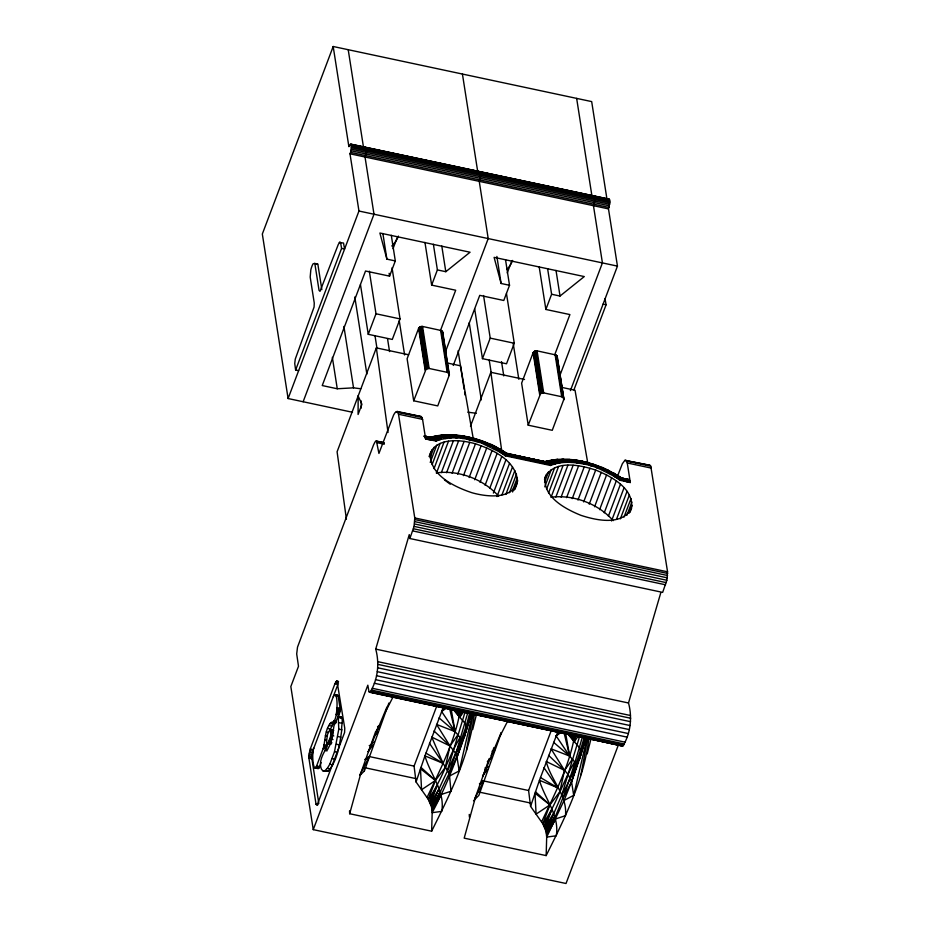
<?xml version="1.0" encoding="UTF-8"?>
<svg xmlns="http://www.w3.org/2000/svg" width="930" height="930" viewBox="0 0 930 930"><rect width="100%" height="100%" fill="white"/><g stroke="black" fill="none" stroke-linecap="round" stroke-linejoin="round"><path stroke-width="1.4" d="M487.111 444.354L487.332 442.971C469.255 435.67 448.644 431.869 429.59 437.519L424.499 436.484M349.529 810.832L349.668 813.727L431.636 831.199L432.171 812.681L431.532 806.996L428.288 799.335L416.059 781.956L414.071 766.111L436.856 705.8M489.261 758.462L475.683 796.533L464.186 838.139L546.154 855.6L546.689 837.093L546.05 831.397L542.806 823.736L530.577 806.368L528.589 790.512L551.374 730.213M352.482 412.269L288.102 398.54L358.957 211.029L349.994 153.799C351.656 151.695 352.272 139.826 348.878 146.649L333.184 46.5L591.678 101.591L606.918 198.869M570.404 390.623L617.45 266.12L608.487 208.89L609.836 202.798L609.278 199.218L350.784 144.127M544.097 461.931C563.162 456.281 583.761 460.083 601.85 467.372C610.719 470.557 638.166 488.145 609.603 471.452M308.737 756.974L310.248 749.022L334.94 683.69L336.974 680.946L344.763 728.225L344.6 732.456L317.049 805.345L316.037 804.241L308.737 756.974L311.736 757.613L318.827 803.485M311.736 757.613L313.247 749.661L337.939 684.329L334.94 683.69M327.686 743.5L330.429 737.165L331.057 731.991L330.359 729.469L327.604 734.072L326.5 741.059L327.209 743.57L330.696 744.14L327.209 743.57M313.817 748.232C311.585 752.056 312.992 774.12 316.595 765.983L323.175 748.569C325.64 739.92 324.547 729.364 331.185 722.447L332.498 722.575C338.136 721.831 338.706 687.131 333.289 696.698M323.012 770.923L325.012 770.621L327.325 768.331L329.79 764.216L334.498 751.742L338.787 729.178L338.218 716.344L333.986 725.691L332.184 737.304L330.057 744.686L327.546 749.592L325.07 750.463C322.001 755.834 318.746 762.972 321.466 769.226L323.012 770.923L328.023 771.261C337.904 760.124 339.683 744.035 341.798 729.817C340.729 725.935 345.251 716.088 338.218 716.344M336.067 714.449L339.078 715.089L340.206 709.125L338.078 695.559L334.823 694.64M618.566 744.465L566.021 883.5L313.247 829.63L367.827 685.189L368.978 691.676L370.105 692.118C377.894 679.551 379.638 663.381 375.72 649.117L409.258 534.611L409.863 538.517L662.648 592.387L666.845 580.274L667.554 571.822L650.779 466.221L649.965 465.325L624.867 460.362L622.356 463.733L617.102 477.218M409.863 538.517L414.059 526.392L414.768 517.952L398.517 414.222L397.18 411.455L394.913 412.815L393.623 414.978L378.928 453.433L376.441 441.041L375.081 441.855L373.535 444.935L297.519 647.117L296.693 653.918L298.495 666.287L290.834 686.561L313.247 829.63M369.466 692.211L622.879 745.988C630.68 733.421 632.412 717.251 628.506 702.987L660.823 592.631M427.068 797.475C440.134 769.47 455.281 741.001 460.234 710.334M541.586 821.888C554.652 793.871 569.799 765.413 574.752 734.746M323.175 748.569L326.186 749.208L327.418 742.803M625.913 460.199L627.262 462.977L630.308 482.472C613.893 478.776 600.838 466.442 583.854 464.093C572.915 461.931 561.115 461.129 550.583 465.477L549.072 463.779L506.292 454.479C496.829 448.923 487.111 441.657 475.8 441.32L474.73 438.821L457.397 436.554L441.831 437.251L440.436 439.506L436.065 441.064L432.38 437.902L424.278 436.065L425.626 438.844C436.065 442.25 446.226 436.937 456.758 437.995C467.104 437.902 476.602 442.68 486.657 443.761C487.599 440.39 511.163 456.305 506.187 453.445C487.471 440.948 464.756 433.415 442.11 435.717M431.636 831.199C450.05 794.173 469.336 755.741 474.358 714.287M546.154 855.6C564.754 818.168 584.319 779.294 589.027 737.304M465.546 436.74L461.338 435.705L463.117 437.181L462.954 438.576L455.014 435.007L445.819 435.554L449.748 435.693M573.682 460.943L576.809 460.583L577.472 462.977C568.532 459.048 558.047 460.722 549.072 463.779L506.176 454.631L503.002 452.422L500.166 452.247L482.228 443.424L480.833 441.552L462.291 436.17M480.833 441.552L480.903 440.529L485.983 442.947M560.337 459.955L568.079 459.536L582.505 461.327L595.479 465.174L607.569 470.196L621.589 478.113L628.971 479.694L630.308 482.472C617.962 480.392 609.499 468.348 596.746 467.837L595.421 464.93L575.856 460.106M466.418 750.324L473.289 713.298M580.936 774.737L587.807 737.699M430.671 452.619C428.474 474.812 454.433 486.925 472.149 492.795C486.704 496.853 512.976 500.108 517.557 480.891C515.546 460.234 492.958 449.597 475.474 443.808C460.222 439.402 434.368 436.856 429.16 456.595M631.482 508.396C634.039 488.343 611.44 476.451 595.688 470.069C580.053 464.954 554.85 459.467 545.189 477.02C542.632 497.073 565.231 508.966 580.983 515.348C596.618 520.463 621.821 525.95 631.482 508.396L629.982 512.372M470.836 715.263L464.244 736.967L466.779 727.644L464.779 722.994L459.804 717.297L461.222 710.485M579.483 758.706L581.297 752.044L579.297 747.406L574.322 741.71L575.74 734.886M442.645 333.475L442.448 331.499L441.343 330.545L422.557 326.453L420.162 326.744L418.605 328.348L407.108 358.759L413.687 400.784L437.739 405.91L449.376 374.825L449.027 373.523L447.179 372.325L429.149 368.478L426.068 369.187L413.687 400.784M557.163 357.876L556.965 355.899L555.861 354.958L537.087 350.866L534.68 351.156L533.123 352.761L521.625 383.16L528.205 425.184L552.257 430.311L563.894 399.226L556.965 355.899M443.145 707.707L424.94 755.892C430.276 774.737 445.145 790.709 441.773 811.367L432.171 812.681C448.958 781.305 461.222 747.801 471.068 713.682L464.244 736.967L471.196 713.554M463.768 738.327C455.863 763.577 441.506 786.094 432.136 810.821L441.262 794.476L450.957 791.267L449.562 776.027L459.176 770.912L472.603 713.136M558.174 730.852L539.458 780.293C544.794 799.137 559.662 815.11 556.291 835.779L546.689 837.093L564.08 800.439L573.694 795.324L587.121 737.537M349.668 813.727L361.166 772.121L375.72 731.364M472.673 729.562L476.52 714.228M587.19 753.963L591.05 738.629M449.562 776.027L448.795 773.249L455.863 753.637L467.906 712.287M573.694 795.324L571.566 781.793L567.998 774.19L564.522 770.377L546.259 761.507C550.839 780.514 567.567 795.08 565.475 815.668L555.78 818.877L546.654 835.221C562.313 803.753 573.02 770.447 582.424 736.688M431.915 808.914L440.506 791.674L431.532 806.996C443.412 775.376 462.047 746.534 469.545 713.298L470.464 716.379L471.173 713.67M470.964 713.101L466.779 727.644M585.481 737.513L571.566 781.793L564.08 800.439M368.396 751.568L386.926 707.021M482.914 775.98L501.084 732.77M470.464 716.379L471.196 713.729M452.492 708.602L459.804 717.297L461.71 710.729M567.928 734.096L574.322 741.71L576.228 735.13M465.023 712.182L447.365 770.342L448.795 773.249M579.541 736.583L561.883 794.755L546.05 831.397L555.024 816.075L546.433 833.315M585.354 739.676L579.181 760.019L585.296 739.338M579.181 760.008L584.982 740.78L584.063 737.699C578.634 757.415 572.078 776.934 561.883 794.755M459.176 770.912L457.049 757.392L470.975 713.926M563.313 797.649L571.566 781.793L585.493 738.339M581.297 752.044L584.982 740.78M359.887 775.469L364.362 770.947L388.891 703.045M416.059 781.956L424.94 755.892L443.064 763.321L447.365 770.342M530.577 806.368L539.458 780.293L557.582 787.733L543.98 767.692M501.386 732.596L478.88 795.348L473.51 800.788M376.627 731.189L378.487 725.819M491.145 755.59L493.935 747.534M571.566 781.793L578.762 761.379L570.381 778.05M333.184 46.5L262.33 234.023L288.102 398.54M295.624 370.024L341.589 248.391L340.52 242.393L339.787 242.044L338.276 244.52L320.013 291.346L319.048 290.358L314.979 264.422L314.689 263.423L313.119 263.783A9.068 2.186 -78 0 0 310.818 269.863L310.19 277.094L314.259 303.029L314.073 307.051L295.275 359.085L294.74 363.514L295.624 370.024L298.635 370.663M303.134 401.748L373.988 214.226L365.025 156.996C365.56 154.252 367.885 149.253 365.409 147.37M393.03 248.636L397.133 237.778M360.712 388.752L353.528 387.845L337.265 388.763L322.233 385.555L365.525 271.014L389.565 276.14L395.308 260.935L391.298 235.313M392.042 267.782L400.051 318.909L392.297 339.438L368.245 334.312L375.999 313.782L369.326 271.176M408.619 354.76L376.348 347.878L337.09 451.771L346.402 519.149M440.413 330.662L455.688 290.23L431.648 285.115L437.391 269.909L433.38 244.276M445.075 352.714L488.204 238.568L479.241 181.338C479.775 178.595 482.1 173.596 479.624 171.713M453.259 365.432L479.741 295.356L503.781 300.483L509.524 285.278L505.513 259.656M429.486 456.432L431.997 449.795M430.032 457.909L434.043 447.295M430.241 462.408L436.763 445.145M432.101 464.64L440.123 443.401M317.642 767.808C319.176 770.586 320.513 763.17 321.117 762.612M507.245 272.978L511.86 260.76M434.031 468.627L444.063 442.075M436.472 473.056L448.504 441.204M506.478 293.543L514.267 343.251L506.513 363.781L482.461 358.654L490.226 338.125L483.553 295.519M441.343 472.649L453.387 440.785M446.574 472.707L458.618 440.855M452.061 473.242L464.105 441.378M470.475 426.254L490.866 372.291L524.532 379.463M457.723 474.23L469.755 442.366M463.442 475.66L475.474 443.808M469.139 477.52L481.17 445.656M474.707 479.752L486.739 447.9M480.054 482.345L492.086 450.492M554.629 355.004L569.904 314.573L545.864 309.458L551.606 294.252L547.596 268.619M485.088 485.239L497.12 453.387M489.726 488.39L501.758 456.537M493.377 493.074L505.92 459.885M496.992 496.562L509.524 463.384M501.991 494.83L512.523 466.965M528.205 425.184L540.586 393.599L543.666 392.89L561.697 396.726L563.545 397.924M505.839 494.458L514.86 470.557M509.477 492.714L516.499 474.126M512.384 490.866L517.394 477.59M512.593 491.97L513.593 489.308M514.046 490.191L517.557 480.891M514.964 489.296L516.964 483.984M559.29 377.057L602.419 262.911L593.456 205.681C594.026 203.635 596.595 195.788 593.375 196.532L598.839 197.695M573.926 389.914L606.093 304.761L605.023 298.763M544.503 479.508L546.514 474.207M544.55 482.321L548.561 471.696M544.759 486.809L551.281 469.557M546.619 489.041L554.64 467.802M548.549 493.028L558.581 466.476M550.99 497.469L563.022 465.605M555.861 497.05L567.904 465.198M561.092 497.12L573.136 465.256M566.579 497.643L578.623 465.791M572.241 498.631L584.273 466.779M577.96 500.073L589.992 468.209M583.656 501.921L595.688 470.069M589.225 504.165L601.257 472.312M594.572 506.757L606.604 474.893M599.606 509.652L611.638 477.788M604.244 512.802L616.276 480.938M608.406 516.15L620.438 484.298M611.51 520.974L624.053 487.785M616.509 519.242L627.041 491.366M620.356 518.859L629.378 494.969M623.995 517.115L631.017 498.538M626.901 515.267L631.912 502.002M629.064 513.267L632.075 505.304M458.013 734.63L450.004 745.976L445.284 767.39L435.414 780.491L428.288 799.335C442.006 780.421 448.086 757.404 460.094 737.478L455.154 731.678L439.065 717.913M572.531 759.043L564.522 770.377L559.802 791.802L549.932 804.903L542.806 823.736C556.524 804.822 562.604 781.816 574.612 761.879L569.672 756.09L553.582 742.314M429.59 437.519L443.18 435.042L450.876 437.96L451.887 436.356L456.758 437.995L457.397 436.554M566.882 460.199L569.532 459.408L571.915 460.966L571.276 462.408L566.405 460.757L565.394 462.361L557.698 459.455L544.375 461.885L506.187 453.445L507.164 454.445M429.358 801.23L437.03 785.745L430.253 803.148L439.088 788.745L430.974 805.066M543.876 825.642L551.548 810.146L544.771 827.561L553.606 813.157L545.492 829.479M457.049 757.392L455.863 753.637L463.71 738.269M429.962 802.497L437.03 785.745M544.48 826.91L551.548 810.146M332.498 722.575L335.498 723.215L333.021 724.098L330.51 728.992L327.5 728.353M385.834 711.055L392.809 697.395M500.352 735.456L507.327 721.796M359.643 775.143L368.78 757.776L365.316 759.868M474.812 798.312L483.298 782.177L479.834 784.281M431.683 807.635L440.506 791.674M546.201 832.048L555.024 816.075M486.657 443.761L488.506 445.982L492.307 446.319L494.528 448.934L497.701 449.167L500.166 452.247L505.781 455.177L549.839 464.57L554.954 463.919L556.349 461.664L559.918 462.873L561.197 461.001M608.36 470.801L608.092 470.185L603.024 470.382L601.175 468.174L601.85 467.372L607.058 470.208M500.166 452.247L505.339 455.828L507.129 453.712L546.119 462.036L549.072 463.779M606.825 470.72L609.045 473.347L612.219 473.568L614.683 476.648L619.857 480.24L621.589 478.113L628.971 479.694L622.926 479.055M446.679 436.589L445.4 438.472L437.832 435.775L428.765 437.739L425.998 436.984M453.968 709.718L459.804 717.297L463.803 711.601M568.486 734.119L574.322 741.71L578.321 736.002M368.001 751.649L373.244 744.872L369.233 745.546M482.519 776.062L487.762 769.273L485.088 769.726M376.452 730.608L380.045 726.074L377.557 726.795M491.865 753.881L494.562 750.487L492.075 751.208M587.69 463.93L588.888 462.884L590.318 465.721L595.351 465.965L601.175 468.174M455.863 753.637L450.004 745.976L436.542 724.4L455.154 731.678L441.611 711.496L444.947 707.718M548.549 755.393L564.522 770.377L551.06 748.813L569.672 756.09L556.128 735.909L559.465 732.131M374.79 735.305L377.766 732.27M487.332 761.74L492.284 756.671M337.113 695.71L337.823 695.28M332.324 730.736L333.358 730.108L330.359 729.469M444.97 435.542L432.38 437.902L424.278 436.065L432.101 437.786L432.95 436.984L435.205 437.391L440.436 439.506M506.292 454.479L548.27 463.117L551.932 462.745L549.258 463.954L505.781 455.177L503.002 452.422L546.619 462.198L547.468 461.385L549.723 461.792L554.954 463.919M432.38 437.902L425.091 436.961L433.752 438.704L435.205 437.391L432.101 437.786M435.321 440.157L437.414 438.344L441.831 437.251M549.839 464.57L551.932 462.745M437.391 269.909L445.807 271.7L470.057 252.228L379.882 233.012L386.892 259.144L395.308 260.935M551.606 294.252L560.023 296.042L584.273 276.57L494.097 257.354L501.107 283.487L509.524 285.278M364.909 759.45L369.257 756.357M479.427 783.851L483.774 780.77M441.611 711.496L445.865 708.509M556.128 735.909L561.441 732.166M492.307 446.319L493.574 445.784L507.199 453.817L545.038 461.606M435.414 780.491L421.569 789.721L420.476 768.785L435.414 780.491L420.953 767.378M549.932 804.903L536.087 814.122L534.994 793.197L549.932 804.903L535.471 791.779M503.002 452.422L506.501 454.212L547.851 462.826L559.476 459.955L570.776 459.908M452.364 435.786L453.561 435.135L458.85 435.717M474.73 438.821L473.789 438.762L479.252 440.471M546.119 462.036L547.468 461.385L544.933 461.861L546.119 462.036L506.92 453.794L504.327 452.236L506.501 454.212L548.27 463.117L549.723 461.792L546.619 462.198M371.64 743.175L374.232 742.082M484.867 768.122L488.75 766.494M439.634 435.833L443.18 435.042M397.18 411.455L421.22 416.582L422.569 419.349L425.626 438.844L434.554 439.367L437.414 438.344L433.752 438.704M497.701 449.167L499.526 448.923L507.199 453.817L506.187 453.445M612.219 473.568L614.044 473.335L621.717 478.229L627.913 479.857L622.949 478.892M435.205 437.391L432.927 438.181L425.091 436.961L434.554 439.367M424.278 436.065L430.416 437.449L432.95 436.984L431.264 437.542L424.429 436.437M545.782 461.954L547.468 461.385M545.724 461.838L548.398 461.024L544.562 461.873L552.35 460.187L556.349 461.664M429.695 437.53L438.193 436.031M437.414 438.344L434.287 439.134L425.091 436.961M429.951 437.588L432.566 436.937L429.846 437.542M545.782 461.664L548.398 461.024M316.13 264.422L317.7 264.074L317.99 265.062L321.838 289.637M547.851 462.826L506.769 453.91L547.038 462.373L549.723 461.792L547.445 462.582L506.769 453.91L504.327 452.236M430.427 437.449L432.95 436.984M421.22 416.582L396.134 411.618M472.417 438.425L466.941 437.077L467.988 436.914L469.336 439.692L474.916 439.704M649.965 465.325L624.867 460.362M341.229 716.984L337.497 716.774M436.321 472.847C459.048 469.976 483.449 479.159 498.689 496.225M552.036 497.073C574.391 494.783 598.234 503.804 613.207 520.637M614.683 476.648L618.845 476.637L621.589 478.113M549.839 460.827L554.152 460.234M609.278 199.218L350.377 144.173M447.214 434.903L448.934 434.787L451.887 436.356M561.732 459.315L563.452 459.188L566.405 460.757M555.722 459.583L557.698 459.455M571.915 460.966L595.351 465.965M578.867 461.303L588.888 462.884M577.635 461.594L589.248 463.233M467.744 412.188L476.369 413.28M621.019 478.613L617.52 476.834L620.601 479.159L629.784 480.589L621.287 478.322L618.845 476.637L621.019 478.613L629.784 480.589L621.17 478.45L618.845 476.637M621.287 478.322L628.971 479.694L620.705 477.846L621.682 478.857M460.176 435.868L464.233 436.589M574.694 460.269L582.505 461.327L583.854 464.093M466.941 437.077L474.37 438.483M351.11 144.51L609.603 199.601M366.35 148.149L372 149.358M410.072 157.472L415.71 158.67M453.782 166.784L459.42 167.981M500.317 176.7L503.13 177.305M549.665 187.221L555.303 188.418M351.354 145.15L609.848 200.241M351.389 146.301L609.882 201.392M351.342 147.707L609.836 202.798M351.168 149.172L609.662 204.263M350.866 150.73L609.359 205.821M350.447 152.357L608.941 207.448M349.994 153.799L608.487 208.89M358.957 211.029L617.45 266.12M339.322 242.521L343.519 243.032L344.6 249.031L341.589 248.391M603.093 304.122L606.093 304.761M314.689 263.423L317.7 264.074M375.999 313.782L400.051 318.909M490.226 338.125L514.267 343.251M446.481 362.828L460.513 365.816L473.254 438.635M560.999 387.229L575.031 390.228L587.772 463.047M397.994 412.339L422.046 417.465M626.727 461.094L650.779 466.221M398.517 414.222L422.569 419.349M627.262 462.977L651.302 468.104M507.21 454.061L542.678 461.629M508.547 454.747L511.326 455.34M425.626 438.844L436.065 441.064M505.339 455.828L550.583 465.477M619.857 480.24L630.308 482.472L620.694 479.043M376.441 441.041L383.474 442.541M375.813 441.134L384.253 442.936M376.929 441.576L383.962 443.075M377.243 442.703L384.276 444.203M414.768 517.952L667.554 571.822M414.885 519.591L667.67 573.473M414.803 521.649L667.589 575.519M414.524 523.962L667.298 577.844M414.059 526.392L666.845 580.274M413.455 528.763L666.229 582.633M412.734 530.914L665.52 584.784M375.72 649.117L628.506 702.987M377.685 661.637L630.459 715.507M377.882 664.38L630.656 718.251M377.743 667.798L630.517 721.68M377.266 671.669L630.052 725.54M376.499 675.715L629.285 729.585M375.488 679.656L628.262 733.538M374.29 683.248L627.076 737.118M372.384 688.316L625.158 742.187M336.532 681.016L338.543 681.434M336.021 681.516L338.032 681.946M335.474 682.434L338.485 683.073M371.605 690.095L624.39 743.977M370.826 691.397L623.612 745.267M368.978 691.676L383.183 694.71M386.02 695.315L395.959 697.43M398.807 698.035L452.771 709.532M455.607 710.148L501.049 719.832M503.897 720.436L509.57 721.645M512.418 722.25L566.382 733.747M569.218 734.351L579.158 736.479M581.994 737.083L622.251 746.092M370.105 692.118L622.879 745.988M334.486 694.687L336.486 695.117M335.079 694.919L338.078 695.559M335.242 695.524L338.253 696.163M337.137 707.614L340.148 708.253M337.206 708.486L340.206 709.125M337.16 709.567L340.159 710.206M337.009 710.787L340.008 711.427M336.765 712.066L339.776 712.706M336.439 713.322L339.45 713.961M337.881 716.391L341.484 717.263M338.648 717.216L341.647 717.855M338.683 717.448L341.682 718.088M333.765 720.529L335.776 720.959M339.055 722.668L342.066 723.308M333.335 721.529L336.334 722.168L335.904 722.866L332.894 722.226M331.185 722.447L334.184 723.098M330.022 723.459L333.021 724.098M328.755 725.47L331.766 726.121M338.787 729.178L341.798 729.817M329.871 729.538L332.882 730.178M330.731 729.876L333.731 730.515M329.325 730.096L331.324 730.515M330.964 730.736L332.975 731.166M331.057 731.991L333.068 732.422M326.349 731.864L328.348 732.294M330.999 733.549L332.998 733.979M337.892 736.537L340.903 737.176M330.778 735.316L333.789 735.956M325.372 735.746L327.383 736.165M330.429 737.165L332.428 737.595M329.964 738.966L332.975 739.606M329.418 740.606L331.429 741.036M324.675 739.676L326.674 740.106M328.836 741.966L331.836 742.605L331.254 743.593L328.244 742.954M336.428 744.233L339.438 744.872M326.837 743.163L330.22 744.221M324.151 744.651L327.162 745.29M323.907 746.011L326.918 746.651M369.361 756.578L414.071 766.111M482.472 780.688L528.589 790.512M323.582 747.348L326.581 747.987M334.498 751.742L337.509 752.382M325.07 750.463L327.069 750.894M310.248 749.022L313.247 749.661M309.748 750.533L312.747 751.173M309.318 752.196L312.317 752.835M332.231 758.555L335.242 759.194M308.993 753.904L312.003 754.544M308.795 755.532L311.806 756.171M364.327 767.61L416.024 778.631M478.845 792.011L530.542 803.032M308.818 758.136L311.829 758.775M329.79 764.216L332.789 764.855M316.595 765.983L319.595 766.634M327.325 768.331L330.324 768.971M316.188 766.925L319.188 767.564M315.781 767.61L318.781 768.25M314.805 767.762L317.804 768.401M315.061 768.04L318.397 768.633M325.012 770.621L328.023 771.261M316.037 804.241L318.048 804.671M506.92 453.794L547.038 462.373M506.176 454.631L549.258 463.954M622.972 478.752L627.913 479.857L622.972 478.671M576.809 460.583L589.434 464.105M596.467 465.814L600.501 467.348M463.117 437.181L469.336 439.692M487.332 443.447L492.54 445.807M621.74 478.38L620.705 477.846L621.717 478.648M540.446 777.515L557.582 787.733M425.928 753.102L443.064 763.321L431.741 737.095L450.004 745.976L434.031 730.992M618.136 476.474L614.044 473.335M499.526 448.923L502.421 451.317M504.769 452.957L507.129 454.607M619.903 476.939L621.717 478.229L614.579 474.079L614.742 475.16M505.385 452.526L507.199 453.817M444.447 479.903L450.271 484.204M617.52 476.834L620.298 479.589M429.462 743.279L443.064 763.321M570.346 734.456L574.322 741.71L573.543 735.2M455.828 710.055L459.804 717.297L459.025 710.799M574.612 761.879L576.6 766.553M460.094 737.478L462.082 742.152M572.287 735.502L574.322 741.71M457.362 709.857L459.804 717.297M564.243 733.491L569.672 756.09L565.684 733.642M449.388 707.672L455.154 731.678L451.166 709.23M576.647 98.394L591.887 195.672M556.012 270.421L560.023 296.042M557.244 356.527L563.894 399.226M557.605 360.677L563.743 399.9M556.489 355.365L563.069 397.389M555.861 354.958L562.441 396.982M555.117 354.702L561.697 396.726M539.168 266.747L545.864 309.458M537.087 350.866L543.666 392.89M536.273 350.784L542.853 392.809M535.448 350.877L542.027 392.902M534.68 351.156L541.26 393.181M533.994 351.575L540.586 393.599M533.471 352.121L540.051 394.146M533.123 352.761L539.702 394.785M513.244 343.693L518.824 379.289M496.876 256.436L501.107 283.487M462.431 74.051L477.671 171.329M501.526 361.63L503.769 375.918M489.226 360.143L491.238 373M474.684 308.946L482.461 358.654M469.232 322.757L481.31 399.9M441.797 246.078L445.807 271.7M458.118 350.761L464.163 389.333M464.616 392.181L465.058 395.041M442.726 332.126L449.376 374.825M442.448 331.499L449.225 375.499M441.971 330.964L448.551 372.988M441.343 330.545L447.923 372.581M440.599 330.301L447.179 372.325M424.952 242.405L431.648 285.115M422.557 326.453L429.149 368.478M421.755 326.372L428.335 368.396M420.93 326.476L427.509 368.501M420.162 326.744L426.742 368.768M419.476 327.162L426.068 369.187M418.953 327.709L425.533 369.745M418.605 328.348L425.184 370.373M399.249 320.78L404.608 354.946M382.881 233.523L386.892 259.144M389.124 273.292L389.565 276.14M348.215 49.709L363.456 146.987M387.531 338.718L389.554 351.575M375.011 335.8L377.022 348.657M360.468 284.603L368.245 334.312M354.795 296.984L366.873 374.127M343.902 326.418L353.528 387.845M332.347 357.329L337.265 388.763M500.061 449.678L500.224 450.759M490.866 372.291L501.758 451.131M376.348 347.878L388.031 432.462M469.243 814.424L469.429 817.261M361.2 400.935L361.27 408.061M364.339 768.715L364.362 770.947M512.616 260.435A30.876 25.343 -8.9 0 1 506.897 269.444M398.4 236.092A30.876 25.343 -8.9 0 1 391.797 245.997M358.155 396.029L358.085 414.478L361.933 404.294L358.155 396.029"/></g></svg>
